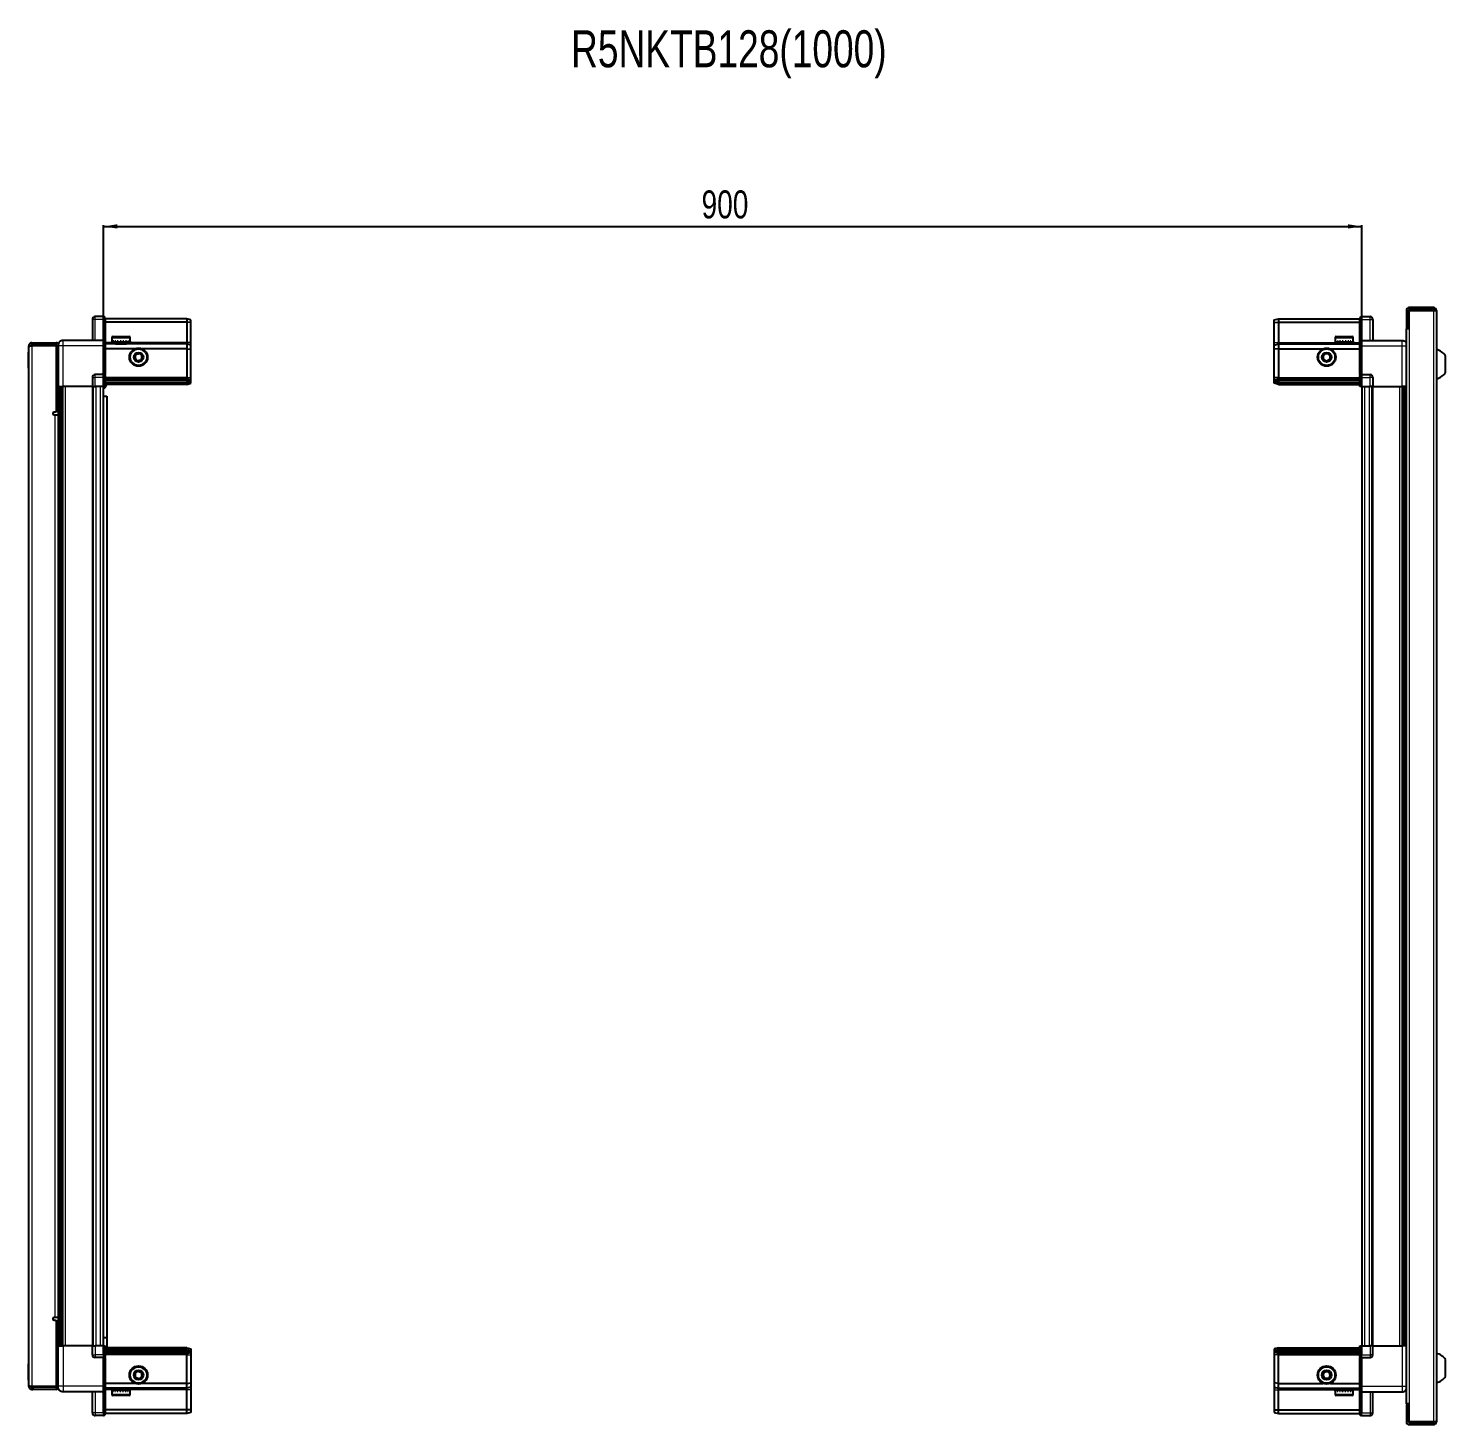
# Model space of a CAD drawing. Header units: millimetres. Extents: x 1319 to 5226, y -438 to 1776.
# Drawn here: x 2843 to 3857, y 777 to 1776 of the extents above; entities that cross this region are included whole.
import ezdxf

# ---------------------------------------------------------------- set-up
doc = ezdxf.new("R2010")
doc.units = ezdxf.units.MM
doc.layers.add('FORMAT', color=7, linetype='Continuous')
doc.styles.add('SLDTEXTSTYLE0', font='TXT', dxfattribs={"width": 0.75})
doc.dimstyles.new('SLDDIMSTYLE0', dxfattribs={"dimtxt": 20, "dimasz": 10, "dimexe": 0, "dimexo": 0.0625, "dimgap": 5, "dimtad": 2, "dimdec": 1, "dimrnd": 1e-09, "dimzin": 12, "dimdsep": 46, "dimtxsty": 'SLDTEXTSTYLE0', "dimsah": 1, "dimcen": 0.09, "dimadec": 0, "dimazin": 3, "dimtfac": 1, "dimtofl": 0, "dimtmove": 0, "dimatfit": 3, "dimfxl": 0, "dimfrac": 2, "dimtolj": 1, "dimtzin": 12, "dimarcsym": 0})

# ---------------------------------------------------------------- blocks, each defined once
blk = doc.blocks.new('_D_5')
at = {"layer": 'FORMAT'}
for p, q in [((2897, 1519.3), (2897, 1634.8)), ((2897, 1633.8), (3797, 1633.8)), ((3797, 1519.3), (3797, 1634.8))]:
    blk.add_line(p, q, dxfattribs=at)
for points in [[(2897, 1633.8), (2907, 1632.3), (2907, 1635.4)], [(3797, 1633.8), (3787, 1635.4), (3787, 1632.3)]]:
    blk.add_solid(points, dxfattribs=at)
at = {"layer": 'FORMAT', "insert": (3324.8, 1659.6), "char_height": 20, "attachment_point": 1, "style": 'SLDTEXTSTYLE0'}
blk.add_mtext('900', dxfattribs=at)

msp = doc.modelspace()

# ---------------------------------------------------------------- linework, layer by layer
at = {"color": 7, "linetype": 'Continuous', "lineweight": 25}
for p, q in [((3828.83, 1573.72), (3828.83, 1561.32)), ((3830.33, 1573.72), (3830.33, 1561.32)), ((3830.83, 1560.82), (3830.83, 1573.72)), ((3830.83, 1573.72), (3848.23, 1573.72)), ((3848.23, 1575.82), (3830.93, 1575.82)), ((3848.23, 1574.32), (3830.93, 1574.32)), ((3848.23, 1574.32), (3848.23, 1575.82)), ((3848.23, 1573.72), (3850.33, 1573.72)), ((3850.33, 1573.72), (3850.33, 778.92)), ((2889.13, 1567.32), (2889.13, 1552.32)), ((2897.13, 1569.32), (2891.13, 1569.32)), ((2897.13, 1569.32), (2897.46, 1569.32)), ((2897.13, 1569.32), (2897.13, 1567.32)), ((2897.13, 1552.52), (2897.13, 1567.32)), ((2897.13, 1552.52), (2897.13, 1567.32)), ((2898.33, 1568.82), (2897.46, 1569.32)), ((2898.33, 1567.32), (2898.33, 1568.82)), ((2956.63, 1567.82), (2898.33, 1567.82)), ((2898.33, 1567.32), (2898.33, 1552.52)), ((2956.63, 1565.32), (2898.33, 1565.32)), ((2956.63, 1567.82), (2956.63, 1565.32)), ((2959.63, 1567.02), (2956.63, 1567.82)), ((2956.63, 1565.32), (2956.63, 1550.82)), ((2959.63, 1565.17), (2956.63, 1565.32)), ((2959.63, 1565.17), (2959.63, 1567.02)), ((2959.63, 1550.82), (2959.63, 1565.17)), ((3734.33, 1567.02), (3737.33, 1567.82)), ((3734.33, 1565.17), (3734.33, 1567.02)), ((3734.33, 1565.17), (3737.33, 1565.32)), ((3734.33, 1550.82), (3734.33, 1565.17)), ((3737.33, 1567.82), (3737.33, 1565.32)), ((3737.33, 1567.82), (3795.63, 1567.82)), ((3737.33, 1565.32), (3737.33, 1550.82)), ((3737.33, 1565.32), (3795.63, 1565.32)), ((3796.49, 1569.32), (3795.63, 1568.82)), ((3796.49, 1569.32), (3795.63, 1568.82)), ((3795.63, 1568.82), (3795.63, 1567.32)), ((3795.63, 1552.52), (3795.63, 1567.32)), ((3796.83, 1569.32), (3796.49, 1569.32)), ((3796.83, 1569.32), (3796.49, 1569.32)), ((3796.83, 1567.32), (3796.83, 1569.32)), ((3796.83, 1569.32), (3796.83, 1569.32)), ((3796.83, 1569.32), (3802.83, 1569.32)), ((3796.83, 1567.32), (3796.83, 1552.52)), ((3804.83, 1567.32), (3804.83, 1552.32)), ((3828.83, 1561.32), (3830.33, 1561.32)), ((2897.13, 1552.32), (2868.13, 1552.32)), ((2897.13, 1552.32), (2897.13, 1552.52)), ((2897.13, 1552.32), (2898.33, 1552.32)), ((2897.13, 1548.32), (2897.13, 1552.32)), ((2898.33, 1552.52), (2898.33, 1552.32)), ((2898.33, 1552.32), (2898.33, 1548.32)), ((2903.13, 1554.22), (2903.13, 1551.82)), ((2903.13, 1551.82), (2903.13, 1551.32)), ((2903.13, 1551.32), (2903.26, 1551.32)), ((2903.45, 1551.82), (2903.26, 1551.82)), ((2903.26, 1551.82), (2903.26, 1551.32)), ((2903.26, 1551.32), (2903.45, 1551.32)), ((2903.45, 1551.82), (2903.45, 1551.32)), ((2903.45, 1551.32), (2903.98, 1551.32)), ((2903.93, 1555.02), (2911.09, 1555.02)), ((2904.38, 1551.82), (2903.98, 1551.82)), ((2903.98, 1551.82), (2903.98, 1551.32)), ((2903.98, 1551.32), (2904.38, 1551.32)), ((2904.38, 1551.82), (2904.38, 1551.32)), ((2904.38, 1551.32), (2905.25, 1551.32)), ((2905.23, 1551.32), (2905.23, 1551.22)), ((2905.23, 1551.22), (2914.03, 1551.22)), ((2905.82, 1551.82), (2905.25, 1551.82)), ((2905.25, 1551.82), (2905.25, 1551.32)), ((2905.25, 1551.32), (2905.82, 1551.32)), ((2905.63, 1550.82), (2906.32, 1550.34)), ((2905.63, 1550.82), (2910.66, 1550.82)), ((2905.82, 1551.82), (2905.82, 1551.32)), ((2905.82, 1551.32), (2906.95, 1551.32)), ((2907.64, 1551.82), (2906.95, 1551.82)), ((2906.95, 1551.82), (2906.95, 1551.32)), ((2906.95, 1551.32), (2907.64, 1551.32)), ((2907.64, 1551.82), (2907.64, 1551.32)), ((2907.64, 1551.32), (2908.91, 1551.32)), ((2909.65, 1551.82), (2908.91, 1551.82)), ((2908.91, 1551.82), (2908.91, 1551.32)), ((2908.91, 1551.32), (2909.14, 1551.32)), ((2909.14, 1551.82), (2909.14, 1551.32)), ((2909.64, 1551.82), (2909.64, 1551.32)), ((2909.64, 1551.32), (2909.65, 1551.32)), ((2909.65, 1551.82), (2909.65, 1551.32)), ((2909.65, 1551.32), (2910.94, 1551.32)), ((2910.66, 1550.82), (2913.63, 1550.82)), ((2911.65, 1551.82), (2910.94, 1551.82)), ((2910.94, 1551.82), (2910.94, 1551.32)), ((2911, 1551.82), (2911, 1551.32)), ((2911, 1551.32), (2911.65, 1551.32)), ((2911.09, 1555.02), (2915.33, 1555.02)), ((2911.65, 1551.82), (2911.65, 1551.32)), ((2911.65, 1551.32), (2912.84, 1551.32)), ((2913.46, 1551.82), (2912.84, 1551.82)), ((2912.84, 1551.82), (2912.84, 1551.32)), ((2912.84, 1551.32), (2913.46, 1551.32)), ((2912.94, 1550.34), (2913.63, 1550.82)), ((2913.46, 1551.82), (2913.46, 1551.32)), ((2913.46, 1551.32), (2914.43, 1551.32)), ((2914.03, 1551.22), (2914.03, 1551.32)), ((2914.9, 1551.82), (2914.43, 1551.82)), ((2914.43, 1551.82), (2914.43, 1551.32)), ((2914.43, 1551.32), (2914.9, 1551.32)), ((2914.9, 1551.82), (2914.9, 1551.32)), ((2914.9, 1551.32), (2915.55, 1551.32)), ((2915.82, 1551.82), (2915.55, 1551.82)), ((2915.55, 1551.82), (2915.55, 1551.32)), ((2915.55, 1551.32), (2915.82, 1551.32)), ((2915.82, 1551.82), (2915.82, 1551.32)), ((2915.82, 1551.32), (2916.09, 1551.32)), ((2916.13, 1551.82), (2916.09, 1551.82)), ((2916.09, 1551.82), (2916.09, 1551.32)), ((2916.09, 1551.32), (2916.13, 1551.32)), ((2916.13, 1551.82), (2916.13, 1554.22)), ((2916.13, 1551.82), (2916.13, 1551.32)), ((2956.63, 1550.82), (2956.63, 1549.82)), ((2959.63, 1549.02), (2959.63, 1550.82)), ((3734.33, 1549.02), (3734.33, 1550.82)), ((3737.33, 1550.82), (3737.33, 1549.82)), ((3777.83, 1554.22), (3777.83, 1551.32)), ((3777.83, 1551.32), (3777.86, 1551.32)), ((3777.98, 1551.82), (3777.86, 1551.82)), ((3777.86, 1551.82), (3777.86, 1551.32)), ((3777.86, 1551.32), (3777.98, 1551.32)), ((3777.98, 1551.82), (3777.98, 1551.32)), ((3777.98, 1551.32), (3778.39, 1551.32)), ((3778.73, 1551.82), (3778.39, 1551.82)), ((3778.39, 1551.82), (3778.39, 1551.32)), ((3778.39, 1551.32), (3778.73, 1551.32)), ((3778.63, 1555.02), (3790.03, 1555.02)), ((3778.73, 1551.82), (3778.73, 1551.32)), ((3778.73, 1551.32), (3779.51, 1551.32)), ((3780.03, 1551.82), (3779.51, 1551.82)), ((3779.51, 1551.82), (3779.51, 1551.32)), ((3779.51, 1551.32), (3780.03, 1551.32)), ((3779.93, 1551.32), (3779.93, 1551.22)), ((3779.93, 1551.22), (3788.73, 1551.22)), ((3780.03, 1551.82), (3780.03, 1551.32)), ((3780.03, 1551.32), (3781.09, 1551.32)), ((3780.33, 1550.82), (3781.02, 1550.34)), ((3780.33, 1550.82), (3788.33, 1550.82)), ((3781.75, 1551.82), (3781.09, 1551.82)), ((3781.09, 1551.82), (3781.09, 1551.32)), ((3781.09, 1551.32), (3781.75, 1551.32)), ((3781.75, 1551.82), (3781.75, 1551.32)), ((3781.75, 1551.32), (3782.99, 1551.32)), ((3783.72, 1551.82), (3782.99, 1551.82)), ((3782.99, 1551.82), (3782.99, 1551.32)), ((3782.99, 1551.32), (3783.42, 1551.32)), ((3783.42, 1551.82), (3783.42, 1551.32)), ((3783.72, 1551.82), (3783.72, 1551.32)), ((3783.72, 1551.32), (3785.02, 1551.32)), ((3785.75, 1551.82), (3785.02, 1551.82)), ((3785.02, 1551.82), (3785.02, 1551.32)), ((3785.29, 1551.82), (3785.29, 1551.32)), ((3785.29, 1551.32), (3785.75, 1551.32)), ((3785.75, 1551.82), (3785.75, 1551.32)), ((3785.75, 1551.32), (3786.98, 1551.32)), ((3787.64, 1551.82), (3786.98, 1551.82)), ((3786.98, 1551.82), (3786.98, 1551.32)), ((3786.98, 1551.32), (3787.64, 1551.32)), ((3787.64, 1551.82), (3787.64, 1551.32)), ((3787.64, 1551.32), (3788.69, 1551.32)), ((3787.64, 1550.34), (3788.33, 1550.82)), ((3789.21, 1551.82), (3788.69, 1551.82)), ((3788.69, 1551.82), (3788.69, 1551.32)), ((3788.69, 1551.32), (3789.21, 1551.32)), ((3788.73, 1551.22), (3788.73, 1551.32)), ((3789.21, 1551.82), (3789.21, 1551.32)), ((3789.21, 1551.32), (3789.96, 1551.32)), ((3790.29, 1551.82), (3789.96, 1551.82)), ((3789.96, 1551.82), (3789.96, 1551.32)), ((3789.96, 1551.32), (3790.29, 1551.32)), ((3790.29, 1551.82), (3790.29, 1551.32)), ((3790.29, 1551.32), (3790.69, 1551.32)), ((3790.8, 1551.82), (3790.69, 1551.82)), ((3790.69, 1551.82), (3790.69, 1551.32)), ((3790.69, 1551.32), (3790.8, 1551.32)), ((3790.8, 1551.82), (3790.8, 1551.32)), ((3790.8, 1551.32), (3790.83, 1551.32)), ((3790.83, 1551.32), (3790.83, 1554.22)), ((3795.63, 1552.32), (3795.63, 1552.52)), ((3796.83, 1552.32), (3795.63, 1552.32)), ((3795.63, 1548.32), (3795.63, 1552.32)), ((3796.83, 1552.52), (3796.83, 1552.32)), ((3796.83, 1552.32), (3796.83, 1548.32)), ((3796.83, 1552.32), (3825.83, 1552.32)), ((3828.73, 1560.82), (3828.73, 791.82)), ((3828.73, 1560.82), (3830.83, 1560.82)), ((2843.63, 1543.96), (2843.33, 1543.96)), ((2843.33, 1532.39), (2843.33, 1543.96)), ((2845.13, 1548.47), (2843.63, 1548.47)), ((2843.63, 1547.97), (2843.63, 1548.47)), ((2843.63, 804.67), (2843.63, 1547.97)), ((2845.73, 1549.07), (2845.73, 1550.57)), ((2845.73, 1550.57), (2846.63, 1550.57)), ((2845.73, 1549.07), (2846.63, 1549.07)), ((2845.73, 1548.57), (2863.13, 1548.57)), ((2846.63, 1550.57), (2863.13, 1550.57)), ((2846.63, 1549.07), (2846.63, 1550.57)), ((2846.63, 1549.07), (2863.13, 1549.07)), ((2863.13, 1549.07), (2863.13, 1550.57)), ((2864.63, 1548.57), (2863.13, 1548.57)), ((2863.13, 1548.57), (2863.13, 1501.07)), ((2864.63, 1548.32), (2864.63, 1519.32)), ((2897.13, 1528.02), (2897.13, 1548.32)), ((2956.63, 1549.82), (2898.33, 1549.82)), ((2898.33, 1548.32), (2898.33, 1528.02)), ((2919.63, 1546.32), (2898.33, 1546.32)), ((2906.32, 1550.34), (2905.63, 1549.86)), ((2905.63, 1549.86), (2905.63, 1549.82)), ((2905.63, 1549.86), (2910.66, 1549.86)), ((2906.32, 1550.34), (2910.48, 1550.34)), ((2910.48, 1550.34), (2912.94, 1550.34)), ((2910.66, 1549.86), (2913.63, 1549.86)), ((2913.63, 1549.86), (2912.94, 1550.34)), ((2913.63, 1549.82), (2913.63, 1549.86)), ((2956.63, 1546.32), (2924.63, 1546.32)), ((2956.63, 1549.82), (2956.63, 1546.32)), ((2959.63, 1549.02), (2956.63, 1549.82)), ((2956.63, 1546.32), (2956.63, 1525.82)), ((2956.63, 1546.32), (2959.63, 1545.99)), ((2959.63, 1545.99), (2959.63, 1549.02)), ((2959.63, 1525.82), (2959.63, 1545.99)), ((3734.33, 1549.02), (3737.33, 1549.82)), ((3734.33, 1545.99), (3734.33, 1549.02)), ((3737.33, 1546.32), (3734.33, 1545.99)), ((3734.33, 1525.82), (3734.33, 1545.99)), ((3737.33, 1549.82), (3737.33, 1546.32)), ((3737.33, 1549.82), (3795.63, 1549.82)), ((3737.33, 1546.32), (3737.33, 1525.82)), ((3737.33, 1546.32), (3769.33, 1546.32)), ((3774.33, 1546.32), (3795.63, 1546.32)), ((3781.02, 1550.34), (3780.33, 1549.86)), ((3780.33, 1549.86), (3780.33, 1549.82)), ((3780.33, 1549.86), (3788.33, 1549.86)), ((3781.02, 1550.34), (3787.64, 1550.34)), ((3788.33, 1549.86), (3787.64, 1550.34)), ((3788.33, 1549.82), (3788.33, 1549.86)), ((3795.63, 1528.02), (3795.63, 1548.32)), ((3796.83, 1548.32), (3796.83, 1528.02)), ((3856.93, 1529.32), (3856.93, 1541.32)), ((2843.33, 1532.39), (2843.63, 1532.39)), ((2863.13, 1522.07), (2864.63, 1522.07)), ((2889.13, 1525.82), (2889.13, 1519.32)), ((2897.13, 1527.82), (2891.13, 1527.82)), ((2897.13, 1527.82), (2897.13, 1528.02)), ((2897.13, 1527.82), (2897.13, 1525.82)), ((2897.13, 1527.82), (2898.33, 1527.82)), ((2897.13, 1519.32), (2897.13, 1525.82)), ((2897.13, 1519.32), (2897.13, 1525.82)), ((2897.46, 1519.32), (2897.46, 1525.82)), ((2898.33, 1528.02), (2898.33, 1527.82)), ((2898.33, 1527.15), (2898.33, 1527.82)), ((2898.33, 1527.15), (2898.33, 1519.32)), ((2956.63, 1524.82), (2898.33, 1524.82)), ((2956.63, 1523.82), (2898.33, 1523.82)), ((2956.63, 1522.32), (2898.33, 1522.32)), ((2956.63, 1520.82), (2898.33, 1520.82)), ((2956.63, 1525.82), (2956.63, 1524.82)), ((2956.63, 1524.82), (2956.63, 1523.82)), ((2956.63, 1524.82), (2959.63, 1524.02)), ((2956.63, 1523.82), (2956.63, 1522.32)), ((2956.63, 1523.82), (2959.63, 1523.28)), ((2956.63, 1522.32), (2959.63, 1522.78)), ((2956.63, 1522.32), (2956.63, 1520.82)), ((2956.63, 1520.82), (2959.63, 1521.63)), ((2959.63, 1524.02), (2959.63, 1525.82)), ((2959.63, 1523.28), (2959.63, 1524.02)), ((2959.63, 1522.78), (2959.63, 1523.28)), ((2959.63, 1521.63), (2959.63, 1522.78)), ((3734.33, 1524.02), (3734.33, 1525.82)), ((3737.33, 1524.82), (3734.33, 1524.02)), ((3734.33, 1523.28), (3734.33, 1524.02)), ((3737.33, 1523.82), (3734.33, 1523.28)), ((3734.33, 1522.78), (3734.33, 1523.28)), ((3734.33, 1521.63), (3734.33, 1522.78)), ((3737.33, 1522.32), (3734.33, 1522.78)), ((3737.33, 1520.82), (3734.33, 1521.63)), ((3737.33, 1525.82), (3737.33, 1524.82)), ((3737.33, 1524.82), (3737.33, 1523.82)), ((3737.33, 1524.82), (3795.63, 1524.82)), ((3737.33, 1523.82), (3737.33, 1522.32)), ((3737.33, 1523.82), (3795.63, 1523.82)), ((3737.33, 1522.32), (3795.63, 1522.32)), ((3737.33, 1522.32), (3737.33, 1520.82)), ((3737.33, 1520.82), (3795.63, 1520.82)), ((3795.63, 1527.82), (3795.63, 1528.02)), ((3796.83, 1527.82), (3795.63, 1527.82)), ((3795.63, 1527.82), (3795.63, 1527.15)), ((3795.63, 1519.32), (3795.63, 1527.15)), ((3796.49, 1525.82), (3796.49, 1519.32)), ((3796.83, 1528.02), (3796.83, 1527.82)), ((3796.83, 1525.82), (3796.83, 1527.82)), ((3796.83, 1527.82), (3802.83, 1527.82)), ((3796.83, 1525.82), (3796.83, 1527.82)), ((3796.83, 1525.82), (3796.83, 1519.32)), ((3804.83, 1525.82), (3804.83, 1519.32)), ((2864.63, 1519.32), (2863.13, 1519.32)), ((2865.28, 833.32), (2865.28, 1519.32)), ((2867.07, 1519.32), (2867.07, 833.32)), ((2867.1, 1519.32), (2867.1, 833.32)), ((2889.13, 1519.32), (2868.13, 1519.32)), ((2889.13, 1519.32), (2891.13, 1519.32)), ((2889.78, 833.32), (2889.78, 1519.32)), ((2897.13, 1519.32), (2891.13, 1519.32)), ((2896.98, 833.32), (2896.98, 1519.32)), ((2896.98, 1512.32), (2899.48, 1512.32)), ((2897.13, 1519.32), (2897.46, 1519.32)), ((2897.13, 1519.32), (2897.13, 1519.32)), ((2898.33, 1519.32), (2897.46, 1519.32)), ((2897.46, 1519.32), (2897.46, 1519.32)), ((2899.48, 1512.32), (2899.48, 838.82)), ((3796.49, 1519.32), (3795.63, 1519.32)), ((3796.83, 1519.32), (3796.49, 1519.32)), ((3796.83, 1519.32), (3802.83, 1519.32)), ((3796.98, 1519.32), (3796.98, 833.32)), ((3804.83, 1519.32), (3802.83, 1519.32)), ((3804.18, 1519.32), (3804.18, 833.32)), ((3804.83, 1519.32), (3825.83, 1519.32)), ((3826.85, 833.32), (3826.85, 1519.32)), ((3826.88, 833.32), (3826.88, 1519.32)), ((3828.68, 1519.32), (3828.68, 833.32)), ((2863.13, 1501.07), (2861.78, 1501.07)), ((2861.78, 1499.07), (2862.53, 1499.07)), ((2862.53, 1499.07), (2864.63, 1499.07)), ((2864.63, 1499.07), (2864.63, 853.57)), ((2862.53, 853.57), (2861.78, 853.57)), ((2861.78, 851.57), (2863.13, 851.57)), ((2864.63, 853.57), (2862.53, 853.57)), ((2863.13, 851.57), (2863.13, 804.07)), ((2864.63, 833.32), (2863.13, 833.32)), ((2864.63, 804.32), (2864.63, 833.32)), ((2889.13, 833.32), (2868.13, 833.32)), ((2889.13, 826.82), (2889.13, 833.32)), ((2889.13, 833.32), (2891.13, 833.32)), ((2897.13, 833.32), (2891.13, 833.32)), ((2899.48, 838.82), (2896.98, 838.82)), ((2897.13, 826.82), (2897.13, 833.32)), ((2897.13, 833.32), (2897.46, 833.32)), ((2897.46, 826.82), (2897.46, 833.32)), ((2897.46, 833.32), (2898.33, 833.32)), ((2898.33, 833.32), (2898.33, 825.5)), ((2956.63, 831.82), (2898.33, 831.82)), ((2899.48, 838.82), (2899.48, 831.82)), ((2956.63, 830.32), (2956.63, 831.82)), ((2956.63, 831.82), (2959.63, 831.02)), ((3737.33, 831.82), (3734.33, 831.02)), ((3737.33, 830.32), (3737.33, 831.82)), ((3737.33, 831.82), (3795.63, 831.82)), ((3795.63, 825.5), (3795.63, 833.32)), ((3795.63, 833.32), (3796.49, 833.32)), ((3796.49, 833.32), (3796.49, 833.32)), ((3796.49, 833.32), (3796.49, 826.82)), ((3796.83, 833.32), (3796.49, 833.32)), ((3796.83, 833.32), (3796.83, 826.82)), ((3796.83, 833.32), (3796.83, 833.32)), ((3796.83, 833.32), (3796.83, 826.82)), ((3796.83, 833.32), (3802.83, 833.32)), ((3804.83, 833.32), (3802.83, 833.32)), ((3804.83, 826.82), (3804.83, 833.32)), ((3804.83, 833.32), (3825.83, 833.32)), ((2864.63, 830.57), (2863.13, 830.57)), ((2897.13, 824.82), (2891.13, 824.82)), ((2897.13, 826.82), (2897.13, 824.82)), ((2897.13, 826.82), (2897.13, 824.82)), ((2897.13, 824.82), (2898.33, 824.82)), ((2897.13, 824.62), (2897.13, 824.82)), ((2897.13, 804.32), (2897.13, 824.62)), ((2956.63, 830.32), (2898.33, 830.32)), ((2956.63, 828.82), (2898.33, 828.82)), ((2956.63, 827.82), (2898.33, 827.82)), ((2898.33, 824.82), (2898.33, 825.5)), ((2898.33, 824.82), (2898.33, 824.62)), ((2898.33, 824.62), (2898.33, 804.32)), ((2956.63, 828.82), (2956.63, 830.32)), ((2956.63, 830.32), (2959.63, 829.87)), ((2956.63, 828.82), (2959.63, 829.37)), ((2956.63, 827.82), (2956.63, 828.82)), ((2956.63, 827.82), (2959.63, 828.63)), ((2956.63, 826.82), (2956.63, 827.82)), ((2956.63, 806.32), (2956.63, 826.82)), ((2959.63, 831.02), (2959.63, 829.87)), ((2959.63, 829.87), (2959.63, 829.37)), ((2959.63, 829.37), (2959.63, 828.63)), ((2959.63, 828.63), (2959.63, 826.82)), ((2959.63, 826.82), (2959.63, 806.66)), ((3734.33, 831.02), (3734.33, 829.87)), ((3737.33, 830.32), (3734.33, 829.87)), ((3734.33, 829.87), (3734.33, 829.37)), ((3737.33, 828.82), (3734.33, 829.37)), ((3734.33, 829.37), (3734.33, 828.63)), ((3737.33, 827.82), (3734.33, 828.63)), ((3734.33, 828.63), (3734.33, 826.82)), ((3734.33, 826.82), (3734.33, 806.66)), ((3737.33, 830.32), (3795.63, 830.32)), ((3737.33, 828.82), (3737.33, 830.32)), ((3737.33, 828.82), (3795.63, 828.82)), ((3737.33, 827.82), (3737.33, 828.82)), ((3737.33, 827.82), (3795.63, 827.82)), ((3737.33, 826.82), (3737.33, 827.82)), ((3737.33, 806.32), (3737.33, 826.82)), ((3795.63, 825.5), (3795.63, 824.82)), ((3796.83, 824.82), (3795.63, 824.82)), ((3795.63, 824.62), (3795.63, 824.82)), ((3795.63, 804.32), (3795.63, 824.62)), ((3796.83, 824.82), (3796.83, 826.82)), ((3796.83, 824.82), (3796.83, 824.62)), ((3796.83, 824.82), (3802.83, 824.82)), ((3796.83, 824.62), (3796.83, 804.32)), ((3856.93, 811.32), (3856.93, 823.32)), ((2843.63, 820.26), (2843.33, 820.26)), ((2843.33, 810.58), (2843.33, 820.26)), ((2843.33, 808.69), (2843.33, 810.58)), ((2843.33, 808.69), (2843.63, 808.69)), ((2843.63, 804.17), (2843.63, 804.67)), ((2845.13, 804.17), (2843.63, 804.17)), ((2863.13, 804.07), (2845.73, 804.07)), ((2845.73, 803.57), (2845.73, 802.07)), ((2845.73, 803.57), (2846.63, 803.57)), ((2845.73, 802.07), (2846.63, 802.07)), ((2863.13, 803.57), (2846.63, 803.57)), ((2846.63, 803.57), (2846.63, 802.07)), ((2863.13, 802.07), (2846.63, 802.07)), ((2863.13, 804.07), (2864.63, 804.07)), ((2863.13, 803.57), (2863.13, 802.07)), ((2897.13, 800.32), (2897.13, 804.32)), ((2919.63, 806.32), (2898.33, 806.32)), ((2898.33, 804.32), (2898.33, 800.32)), ((2956.63, 802.82), (2898.33, 802.82)), ((2903.13, 801.32), (2903.13, 798.42)), ((2903.22, 801.32), (2903.13, 801.32)), ((2903.22, 800.82), (2903.22, 801.32)), ((2903.39, 801.32), (2903.22, 801.32)), ((2903.22, 800.82), (2903.39, 800.82)), ((2903.39, 800.82), (2903.39, 801.32)), ((2903.88, 801.32), (2903.39, 801.32)), ((2903.88, 800.82), (2903.88, 801.32)), ((2904.26, 801.32), (2903.88, 801.32)), ((2903.88, 800.82), (2904.26, 800.82)), ((2904.26, 800.82), (2904.26, 801.32)), ((2905.1, 801.32), (2904.26, 801.32)), ((2905.1, 800.82), (2905.1, 801.32)), ((2905.66, 801.32), (2905.1, 801.32)), ((2905.1, 800.82), (2905.66, 800.82)), ((2905.23, 801.42), (2905.23, 801.32)), ((2910.62, 801.42), (2905.23, 801.42)), ((2905.63, 802.82), (2905.63, 802.79)), ((2905.63, 802.79), (2906.32, 802.31)), ((2905.73, 802.79), (2905.63, 802.79)), ((2906.32, 802.31), (2905.63, 801.82)), ((2905.73, 801.82), (2905.63, 801.82)), ((2905.66, 800.82), (2905.66, 801.32)), ((2906.76, 801.32), (2905.66, 801.32)), ((2913.63, 802.79), (2905.73, 802.79)), ((2913.63, 801.82), (2905.73, 801.82)), ((2906.4, 802.31), (2906.32, 802.31)), ((2912.94, 802.31), (2906.4, 802.31)), ((2906.76, 800.82), (2906.76, 801.32)), ((2907.44, 801.32), (2906.76, 801.32)), ((2906.76, 800.82), (2907.44, 800.82)), ((2907.44, 800.82), (2907.44, 801.32)), ((2908.71, 801.32), (2907.44, 801.32)), ((2908.71, 800.82), (2908.71, 801.32)), ((2909, 801.32), (2908.71, 801.32)), ((2908.71, 800.82), (2909.44, 800.82)), ((2909, 800.82), (2909, 801.32)), ((2909.44, 800.82), (2909.44, 801.32)), ((2910.74, 801.32), (2909.44, 801.32)), ((2914.03, 801.42), (2910.62, 801.42)), ((2910.74, 800.82), (2910.74, 801.32)), ((2910.74, 800.82), (2911.46, 800.82)), ((2910.87, 800.82), (2910.87, 801.32)), ((2911.46, 801.32), (2910.87, 801.32)), ((2911.46, 800.82), (2911.46, 801.32)), ((2912.66, 801.32), (2911.46, 801.32)), ((2912.66, 800.82), (2912.66, 801.32)), ((2913.3, 801.32), (2912.66, 801.32)), ((2912.66, 800.82), (2913.3, 800.82)), ((2912.94, 802.31), (2913.63, 802.79)), ((2913.63, 801.82), (2912.94, 802.31)), ((2913.3, 800.82), (2913.3, 801.32)), ((2914.29, 801.32), (2913.3, 801.32)), ((2913.63, 802.79), (2913.63, 802.82)), ((2914.03, 801.32), (2914.03, 801.42)), ((2914.29, 800.82), (2914.29, 801.32)), ((2914.77, 801.32), (2914.29, 801.32)), ((2914.29, 800.82), (2914.77, 800.82)), ((2914.77, 800.82), (2914.77, 801.32)), ((2915.46, 801.32), (2914.77, 801.32)), ((2915.46, 800.82), (2915.46, 801.32)), ((2915.75, 801.32), (2915.46, 801.32)), ((2915.46, 800.82), (2915.75, 800.82)), ((2915.75, 800.82), (2915.75, 801.32)), ((2916.06, 801.32), (2915.75, 801.32)), ((2916.06, 800.82), (2916.06, 801.32)), ((2916.12, 801.32), (2916.06, 801.32)), ((2916.06, 800.82), (2916.12, 800.82)), ((2916.12, 800.82), (2916.12, 801.32)), ((2916.13, 801.32), (2916.12, 801.32)), ((2916.13, 798.42), (2916.13, 801.32)), ((2956.63, 806.32), (2924.63, 806.32)), ((2956.63, 806.32), (2959.63, 806.66)), ((2956.63, 802.82), (2956.63, 806.32)), ((2959.63, 803.63), (2956.63, 802.82)), ((2956.63, 801.82), (2956.63, 802.82)), ((2956.63, 787.32), (2956.63, 801.82)), ((2959.63, 806.66), (2959.63, 803.63)), ((2959.63, 803.63), (2959.63, 801.82)), ((2959.63, 801.82), (2959.63, 787.48)), ((3737.33, 806.32), (3734.33, 806.66)), ((3734.33, 806.66), (3734.33, 803.63)), ((3734.33, 803.63), (3737.33, 802.82)), ((3734.33, 803.63), (3734.33, 801.82)), ((3734.33, 801.82), (3734.33, 787.48)), ((3737.33, 806.32), (3769.33, 806.32)), ((3737.33, 802.82), (3737.33, 806.32)), ((3737.33, 802.82), (3795.63, 802.82)), ((3737.33, 801.82), (3737.33, 802.82)), ((3737.33, 787.32), (3737.33, 801.82)), ((3774.33, 806.32), (3795.63, 806.32)), ((3777.83, 801.32), (3777.83, 798.42)), ((3777.85, 801.32), (3777.83, 801.32)), ((3777.85, 800.82), (3777.85, 801.32)), ((3777.94, 801.32), (3777.85, 801.32)), ((3777.85, 800.82), (3777.94, 800.82)), ((3777.94, 800.82), (3777.94, 801.32)), ((3778.32, 801.32), (3777.94, 801.32)), ((3778.32, 800.82), (3778.32, 801.32)), ((3778.63, 801.32), (3778.32, 801.32)), ((3778.32, 800.82), (3778.63, 800.82)), ((3778.63, 800.82), (3778.63, 801.32)), ((3779.37, 801.32), (3778.63, 801.32)), ((3779.37, 800.82), (3779.37, 801.32)), ((3779.88, 801.32), (3779.37, 801.32)), ((3779.37, 800.82), (3779.88, 800.82)), ((3779.88, 800.82), (3779.88, 801.32)), ((3780.92, 801.32), (3779.88, 801.32)), ((3779.93, 801.42), (3779.93, 801.32)), ((3788.73, 801.42), (3779.93, 801.42)), ((3780.33, 802.82), (3780.33, 802.79)), ((3780.33, 802.79), (3781.02, 802.31)), ((3788.33, 802.79), (3780.33, 802.79)), ((3781.02, 802.31), (3780.33, 801.82)), ((3788.33, 801.82), (3780.33, 801.82)), ((3780.92, 800.82), (3780.92, 801.32)), ((3781.57, 801.32), (3780.92, 801.32)), ((3780.92, 800.82), (3781.57, 800.82)), ((3787.64, 802.31), (3781.02, 802.31)), ((3781.57, 800.82), (3781.57, 801.32)), ((3782.79, 801.32), (3781.57, 801.32)), ((3782.79, 800.82), (3782.79, 801.32)), ((3783.29, 801.32), (3782.79, 801.32)), ((3782.79, 800.82), (3783.52, 800.82)), ((3783.29, 800.82), (3783.29, 801.32)), ((3783.52, 800.82), (3783.52, 801.32)), ((3784.82, 801.32), (3783.52, 801.32)), ((3784.82, 800.82), (3784.82, 801.32)), ((3784.82, 800.82), (3785.55, 800.82)), ((3785.16, 800.82), (3785.16, 801.32)), ((3785.55, 801.32), (3785.16, 801.32)), ((3785.55, 800.82), (3785.55, 801.32)), ((3786.8, 801.32), (3785.55, 801.32)), ((3786.8, 800.82), (3786.8, 801.32)), ((3787.46, 801.32), (3786.8, 801.32)), ((3786.8, 800.82), (3787.46, 800.82)), ((3787.46, 800.82), (3787.46, 801.32)), ((3788.54, 801.32), (3787.46, 801.32)), ((3787.64, 802.31), (3788.33, 802.79)), ((3788.33, 801.82), (3787.64, 802.31)), ((3788.33, 802.79), (3788.33, 802.82)), ((3788.54, 800.82), (3788.54, 801.32)), ((3789.07, 801.32), (3788.54, 801.32)), ((3788.54, 800.82), (3789.07, 800.82)), ((3788.73, 801.32), (3788.73, 801.42)), ((3789.07, 800.82), (3789.07, 801.32)), ((3789.86, 801.32), (3789.07, 801.32)), ((3789.86, 800.82), (3789.86, 801.32)), ((3790.21, 801.32), (3789.86, 801.32)), ((3789.86, 800.82), (3790.21, 800.82)), ((3790.21, 800.82), (3790.21, 801.32)), ((3790.64, 801.32), (3790.21, 801.32)), ((3790.64, 800.82), (3790.64, 801.32)), ((3790.78, 801.32), (3790.64, 801.32)), ((3790.64, 800.82), (3790.78, 800.82)), ((3790.78, 800.82), (3790.78, 801.32)), ((3790.83, 801.32), (3790.78, 801.32)), ((3790.83, 798.42), (3790.83, 801.32)), ((3795.63, 800.32), (3795.63, 804.32)), ((3796.83, 804.32), (3796.83, 800.32)), ((2897.13, 800.32), (2868.13, 800.32)), ((2889.13, 785.32), (2889.13, 800.32)), ((2897.13, 800.32), (2898.33, 800.32)), ((2897.13, 800.12), (2897.13, 800.32)), ((2897.13, 785.32), (2897.13, 800.12)), ((2898.33, 800.32), (2898.33, 800.12)), ((2898.33, 800.12), (2898.33, 785.32)), ((2904.08, 797.62), (2903.93, 797.62)), ((2915.33, 797.62), (2904.08, 797.62)), ((3790.03, 797.62), (3778.63, 797.62)), ((3796.83, 800.32), (3795.63, 800.32)), ((3795.63, 800.12), (3795.63, 800.32)), ((3795.63, 785.32), (3795.63, 800.12)), ((3796.83, 800.32), (3796.83, 800.12)), ((3796.83, 800.32), (3825.83, 800.32)), ((3796.83, 800.12), (3796.83, 785.32)), ((3796.83, 800.12), (3796.83, 785.32)), ((3804.83, 785.32), (3804.83, 800.32)), ((3830.83, 791.82), (3828.73, 791.82)), ((3828.83, 791.32), (3830.33, 791.32)), ((3828.83, 791.32), (3828.83, 778.92)), ((3830.33, 791.32), (3830.33, 778.92)), ((3830.83, 778.92), (3830.83, 791.82)), ((2897.13, 783.32), (2891.13, 783.32)), ((2897.13, 785.32), (2897.13, 783.32)), ((2897.13, 783.32), (2897.46, 783.32)), ((2897.13, 783.32), (2897.46, 783.32)), ((2897.13, 783.32), (2897.13, 783.32)), ((2897.46, 783.32), (2898.33, 783.82)), ((2897.46, 783.32), (2898.33, 783.82)), ((2956.63, 787.32), (2898.33, 787.32)), ((2898.33, 783.82), (2898.33, 785.32)), ((2956.63, 784.82), (2898.33, 784.82)), ((2959.63, 787.48), (2956.63, 787.32)), ((2956.63, 784.82), (2956.63, 787.32)), ((2959.63, 785.63), (2956.63, 784.82)), ((2959.63, 787.48), (2959.63, 785.63)), ((3734.33, 787.48), (3737.33, 787.32)), ((3734.33, 787.48), (3734.33, 785.63)), ((3734.33, 785.63), (3737.33, 784.82)), ((3737.33, 787.32), (3795.63, 787.32)), ((3737.33, 784.82), (3737.33, 787.32)), ((3737.33, 784.82), (3795.63, 784.82)), ((3795.63, 785.32), (3795.63, 783.82)), ((3795.63, 783.82), (3796.49, 783.32)), ((3796.83, 783.32), (3796.49, 783.32)), ((3796.83, 783.32), (3796.83, 785.32)), ((3796.83, 783.32), (3802.83, 783.32)), ((3848.23, 778.92), (3830.83, 778.92)), ((3830.93, 778.32), (3848.23, 778.32)), ((3830.93, 776.82), (3848.23, 776.82)), ((3850.33, 778.92), (3848.23, 778.92)), ((3848.23, 778.32), (3848.23, 776.82))]:
    msp.add_line(p, q, dxfattribs=at)
at = {"color": 8, "linetype": 'Continuous', "lineweight": 18}
for p, q in [((3830.33, 1573.72), (3828.83, 1573.72)), ((3830.93, 1574.32), (3830.93, 1575.82)), ((3848.23, 1573.72), (3848.23, 778.92)), ((2891.13, 1567.32), (2889.13, 1567.32)), ((2891.13, 1567.32), (2891.13, 1569.32)), ((2891.13, 1552.32), (2891.13, 1567.32)), ((2897.13, 1567.32), (2891.13, 1567.32)), ((2897.13, 1567.32), (2898.33, 1567.32)), ((3796.83, 1567.32), (3795.63, 1567.32)), ((3796.83, 1567.32), (3802.83, 1567.32)), ((3802.83, 1567.32), (3802.83, 1569.32)), ((3802.83, 1552.32), (3802.83, 1567.32)), ((3802.83, 1567.32), (3804.83, 1567.32)), ((2897.13, 1552.52), (2898.33, 1552.52)), ((2905.63, 1550.82), (2898.33, 1550.82)), ((2903.13, 1554.22), (2911.3, 1554.22)), ((2911.3, 1554.22), (2916.13, 1554.22)), ((2956.63, 1550.82), (2913.63, 1550.82)), ((2959.63, 1550.82), (2956.63, 1550.82)), ((3734.33, 1550.82), (3737.33, 1550.82)), ((3737.33, 1550.82), (3780.33, 1550.82)), ((3777.83, 1554.22), (3790.83, 1554.22)), ((3788.33, 1550.82), (3795.63, 1550.82)), ((3795.63, 1552.52), (3796.83, 1552.52)), ((3830.83, 1560.82), (3830.83, 791.82)), ((2845.73, 1548.57), (2845.73, 804.07)), ((2868.13, 1519.32), (2868.13, 1548.32)), ((2897.13, 1548.32), (2868.13, 1548.32)), ((2897.13, 1548.32), (2898.33, 1548.32)), ((3796.83, 1548.32), (3795.63, 1548.32)), ((3796.83, 1548.32), (3825.83, 1548.32)), ((3825.83, 1519.32), (3825.83, 1548.32)), ((2889.13, 1525.82), (2891.13, 1525.82)), ((2891.13, 1525.82), (2891.13, 1527.82)), ((2891.13, 1519.32), (2891.13, 1525.82)), ((2897.13, 1525.82), (2891.13, 1525.82)), ((2897.13, 1528.02), (2898.33, 1528.02)), ((2897.13, 1525.82), (2897.46, 1525.82)), ((2956.63, 1525.82), (2898.33, 1525.82)), ((2956.63, 1525.82), (2959.63, 1525.82)), ((3737.33, 1525.82), (3734.33, 1525.82)), ((3737.33, 1525.82), (3795.63, 1525.82)), ((3795.63, 1528.02), (3796.83, 1528.02)), ((3796.83, 1525.82), (3796.49, 1525.82)), ((3796.83, 1525.82), (3802.83, 1525.82)), ((3802.83, 1525.82), (3802.83, 1527.82)), ((3802.83, 1519.32), (3802.83, 1525.82)), ((3804.83, 1525.82), (3802.83, 1525.82)), ((2864.63, 1499.07), (2864.63, 1519.32)), ((2865.86, 1519.32), (2865.86, 833.32)), ((2868.31, 833.32), (2868.31, 1519.32)), ((2869.72, 1519.32), (2869.72, 833.32)), ((2889.13, 833.32), (2889.13, 1519.32)), ((2891.78, 833.32), (2891.78, 1519.32)), ((2894.98, 833.32), (2894.98, 1519.32)), ((2897.13, 1519.32), (2897.46, 1519.32)), ((3798.98, 1519.32), (3798.98, 833.32)), ((3802.18, 1519.32), (3802.18, 833.32)), ((3804.83, 1519.32), (3804.83, 833.32)), ((3824.23, 833.32), (3824.23, 1519.32)), ((3825.64, 1519.32), (3825.64, 833.32)), ((3828.09, 833.32), (3828.09, 1519.32)), ((2862.53, 853.57), (2862.53, 1499.07)), ((2864.63, 833.32), (2864.63, 853.57)), ((2868.13, 833.32), (2868.13, 804.32)), ((2891.13, 833.32), (2891.13, 826.82)), ((3796.83, 833.32), (3796.49, 833.32)), ((3802.83, 833.32), (3802.83, 826.82)), ((3825.83, 833.32), (3825.83, 804.32)), ((2889.13, 826.82), (2891.13, 826.82)), ((2891.13, 826.82), (2891.13, 824.82)), ((2897.13, 826.82), (2891.13, 826.82)), ((2897.13, 826.82), (2897.46, 826.82)), ((2898.33, 824.62), (2897.13, 824.62)), ((2956.63, 826.82), (2898.33, 826.82)), ((2956.63, 826.82), (2959.63, 826.82)), ((3737.33, 826.82), (3734.33, 826.82)), ((3737.33, 826.82), (3795.63, 826.82)), ((3796.83, 824.62), (3795.63, 824.62)), ((3796.83, 826.82), (3796.49, 826.82)), ((3796.83, 826.82), (3802.83, 826.82)), ((3804.83, 826.82), (3802.83, 826.82)), ((3802.83, 826.82), (3802.83, 824.82)), ((2897.13, 804.32), (2868.13, 804.32)), ((2897.13, 804.32), (2898.33, 804.32)), ((2905.63, 801.82), (2898.33, 801.82)), ((2956.63, 801.82), (2913.63, 801.82)), ((2959.63, 801.82), (2956.63, 801.82)), ((3734.33, 801.82), (3737.33, 801.82)), ((3737.33, 801.82), (3780.33, 801.82)), ((3788.33, 801.82), (3795.63, 801.82)), ((3796.83, 804.32), (3795.63, 804.32)), ((3796.83, 804.32), (3825.83, 804.32)), ((2891.13, 800.32), (2891.13, 785.32)), ((2898.33, 800.12), (2897.13, 800.12)), ((2903.3, 798.42), (2903.13, 798.42)), ((2916.13, 798.42), (2903.3, 798.42)), ((3790.83, 798.42), (3777.83, 798.42)), ((3796.83, 800.12), (3795.63, 800.12)), ((3802.83, 800.32), (3802.83, 785.32)), ((2891.13, 785.32), (2889.13, 785.32)), ((2891.13, 785.32), (2891.13, 783.32)), ((2897.13, 785.32), (2891.13, 785.32)), ((2897.13, 785.32), (2898.33, 785.32)), ((3796.83, 785.32), (3795.63, 785.32)), ((3796.83, 785.32), (3802.83, 785.32)), ((3802.83, 785.32), (3804.83, 785.32)), ((3802.83, 785.32), (3802.83, 783.32)), ((3830.33, 778.92), (3828.83, 778.92)), ((3830.93, 778.32), (3830.93, 776.82))]:
    msp.add_line(p, q, dxfattribs=at)
at = {"color": 7, "linetype": 'Continuous', "lineweight": 25}
for centre, radius in [((2922.13, 1540.32), 6.5), ((2922.13, 1540.32), 3.46), ((3771.83, 1540.32), 6.5), ((3771.83, 1540.32), 3.46), ((2922.13, 812.32), 6.5), ((2922.13, 812.32), 3.46), ((3771.83, 812.32), 6.5), ((3771.83, 812.32), 3.46)]:
    msp.add_circle(centre, radius, dxfattribs=at)
at = {"color": 8, "linetype": 'Continuous', "lineweight": 18}
for centre in [(2922.13, 1540.32), (3771.83, 1540.32), (2922.13, 812.32), (3771.83, 812.32)]:
    msp.add_circle(centre, 5.7, dxfattribs=at)
at = {"color": 7, "linetype": 'Continuous', "lineweight": 25}
for centre, radius, start, end in [((3830.93, 1573.72), 2.1, 90, 180), ((3830.93, 1573.72), 0.6, 90, 180), ((3848.23, 1573.72), 2.1, 0, 90), ((3848.23, 1573.72), 0.6, 0, 90), ((2891.13, 1567.32), 2, 90, 180), ((3802.83, 1567.32), 2, 0, 90), ((2903.93, 1554.22), 0.8, 90, 180), ((2905.23, 1550.82), 0.4, 0, 90), ((2914.03, 1550.82), 0.4, 90, 180), ((2915.33, 1554.22), 0.8, 0, 90), ((3778.63, 1554.22), 0.8, 90, 180), ((3779.93, 1550.82), 0.4, 0, 90), ((3788.73, 1550.82), 0.4, 90, 180), ((3790.03, 1554.22), 0.8, 0, 90), ((2845.63, 1548.07), 0.5, 90, 117.7907), ((2863.03, 1548.47), 0.6, 9.59407, 90), ((2863.03, 1548.47), 2.1, 32.2369, 87.2706), ((2922.13, 1540.32), 2.5, 161.00659, 221.00659), ((2922.13, 1540.32), 2.5, 101.00659, 161.00659), ((2922.13, 1540.32), 2.5, 41.00659, 101.00659), ((2922.13, 1540.32), 2.5, 341.00659, 41.00659), ((3771.83, 1540.32), 2.5, 120.74103, 180.74103), ((3771.83, 1540.32), 2.5, 60.74103, 120.74103), ((3771.83, 1540.32), 2.5, 0.74103, 60.74103), ((3847.3, 1534.3), 11.91, 36.1266, 75.29965), ((2922.13, 1540.32), 2.5, 221.00659, 281.00659), ((2922.13, 1540.32), 2.5, 281.00659, 341.00659), ((3771.83, 1540.32), 2.5, 180.74103, 240.74103), ((3771.83, 1540.32), 2.5, 240.74103, 300.74103), ((3771.83, 1540.32), 2.5, 300.74103, 0.74103), ((2891.13, 1525.82), 2, 90, 180), ((2894.48, 1521.97), 5, 300, 346.70293), ((3802.83, 1525.82), 2, 0, 90), ((3847.3, 1536.35), 11.91, 284.70035, 323.8734), ((2861.78, 1500.07), 1, 90, 270), ((2861.78, 852.57), 1, 90, 270), ((2891.13, 826.82), 2, 180, 270), ((3802.83, 826.82), 2, 270, 0), ((3847.3, 816.3), 11.91, 36.1266, 75.29965), ((2922.13, 812.32), 2.5, 127.98423, 187.98423), ((2922.13, 812.32), 2.5, 187.98423, 247.98423), ((2922.13, 812.32), 2.5, 67.98423, 127.98423), ((2922.13, 812.32), 2.5, 7.98423, 67.98423), ((2922.13, 812.32), 2.5, 307.98423, 7.98423), ((3771.83, 812.32), 2.5, 155.91157, 215.91157), ((3771.83, 812.32), 2.5, 95.91157, 155.91157), ((3771.83, 812.32), 2.5, 35.91157, 95.91157), ((3771.83, 812.32), 2.5, 275.91157, 335.91157), ((3771.83, 812.32), 2.5, 335.91157, 35.91157), ((3847.3, 818.35), 11.91, 284.70035, 323.8734), ((2845.63, 804.57), 0.5, 243.58436, 270), ((2863.03, 804.17), 0.6, 270, 350.40593), ((2863.03, 804.17), 2.1, 272.7294, 327.8305), ((2905.23, 801.82), 0.4, 270, 360), ((2914.03, 801.82), 0.4, 180, 270), ((2922.13, 812.32), 2.5, 247.98423, 307.98423), ((3771.83, 812.32), 2.5, 215.91157, 275.91157), ((3779.93, 801.82), 0.4, 270, 0), ((3788.73, 801.82), 0.4, 180, 270), ((2903.93, 798.42), 0.8, 180, 270), ((2915.33, 798.42), 0.8, 270, 360), ((3778.63, 798.42), 0.8, 180, 270), ((3790.03, 798.42), 0.8, 270, 0), ((2891.13, 785.32), 2, 180, 270), ((3802.83, 785.32), 2, 270, 0), ((3830.93, 778.92), 2.1, 180, 270), ((3830.93, 778.92), 0.6, 180, 270), ((3848.23, 778.92), 2.1, 270, 0), ((3848.23, 778.92), 0.6, 270, 0)]:
    msp.add_arc(centre, radius, start, end, dxfattribs=at)
for centre, start_param, end_param in [((2900.92, 1525.82), 2.4188584, 3.1415927), ((3793.03, 1525.82), 0, 0.7227342), ((2900.92, 826.82), 3.1415927, 3.8643269), ((3793.03, 826.82), 5.5604511, 6.2831853)]:
    msp.add_ellipse(centre, major_axis=(3.46, 0), ratio=0.5773503, start_param=start_param, end_param=end_param, dxfattribs=at)
for points, knots in [([(2868.13, 1552.32), (2867.69, 1552.28), (2867.01, 1552.2), (2866.19, 1551.77), (2865.63, 1551.32), (2865.18, 1550.76), (2864.75, 1549.94), (2864.67, 1549.26), (2864.63, 1548.82)], [0, 0, 0, 0, 0.2394568, 0.3683607, 0.5, 0.6316393, 0.7605432, 1, 1, 1, 1]), ([(3825.83, 1552.32), (3826.27, 1552.28), (3826.95, 1552.21), (3827.76, 1551.77), (3828.31, 1551.33), (3828.59, 1550.96), (3828.73, 1550.77)], [0, 0, 0, 0, 0.3842982, 0.5911726, 0.8024372, 1, 1, 1, 1]), ([(2845.73, 1550.57), (2845.47, 1550.55), (2844.98, 1550.49), (2844.34, 1550.1), (2843.87, 1549.54), (2843.65, 1548.96), (2843.63, 1548.6), (2843.63, 1548.47)], [0, 0, 0, 0, 0.2302553, 0.4485219, 0.6667858, 0.8850496, 1, 1, 1, 1]), ([(2843.63, 1547.97), (2843.65, 1548.02), (2843.71, 1548.11), (2844.1, 1548.24), (2844.66, 1548.37), (2845.24, 1548.48), (2845.6, 1548.55), (2845.73, 1548.57)], [0, 0, 0, 0, 0.2302553, 0.4485219, 0.6667858, 0.8850496, 1, 1, 1, 1]), ([(2864.63, 1548.82), (2864.63, 1548.82), (2864.63, 1548.8), (2864.63, 1548.69), (2864.63, 1548.52), (2864.63, 1548.39), (2864.63, 1548.32)], [0, 0, 0, 0, 0.2493943, 0.5003335, 0.7501667, 1, 1, 1, 1]), ([(2919.29, 1539.77), (2919.46, 1540.26), (2919.78, 1541.17), (2920.09, 1542.08), (2920.23, 1542.5)], [0, 0, 0, 0, 0.5346859, 1, 1, 1, 1]), ([(2920.23, 1542.5), (2920.74, 1542.6), (2921.69, 1542.78), (2922.63, 1542.97), (2923.07, 1543.05)], [0, 0, 0, 0, 0.5346859, 1, 1, 1, 1]), ([(2923.07, 1543.05), (2923.15, 1542.96), (2923.54, 1542.51), (2924.19, 1541.76), (2924.73, 1541.13), (2924.96, 1540.87)], [0, 0, 0, 0, 0.1331247, 0.6370994, 1, 1, 1, 1]), ([(2924.96, 1540.87), (2924.79, 1540.39), (2924.48, 1539.47), (2924.17, 1538.57), (2924.02, 1538.14)], [0, 0, 0, 0, 0.5346859, 1, 1, 1, 1]), ([(3769.31, 1541.73), (3769.75, 1542), (3770.58, 1542.49), (3771.41, 1542.98), (3771.79, 1543.21)], [0, 0, 0, 0, 0.5346859, 1, 1, 1, 1]), ([(3769.35, 1538.85), (3769.34, 1538.97), (3769.34, 1539.57), (3769.32, 1540.57), (3769.31, 1541.39), (3769.31, 1541.73)], [0, 0, 0, 0, 0.1331247, 0.6370994, 1, 1, 1, 1]), ([(3771.79, 1543.21), (3772.24, 1542.96), (3773.08, 1542.49), (3773.92, 1542.02), (3774.31, 1541.8)], [0, 0, 0, 0, 0.5346859, 1, 1, 1, 1]), ([(3774.31, 1541.8), (3774.31, 1541.45), (3774.32, 1540.63), (3774.34, 1539.64), (3774.34, 1539.04), (3774.35, 1538.91)], [0, 0, 0, 0, 0.3629006, 0.8668753, 1, 1, 1, 1]), ([(2921.19, 1537.59), (2920.96, 1537.85), (2920.42, 1538.48), (2919.77, 1539.23), (2919.38, 1539.68), (2919.29, 1539.77)], [0, 0, 0, 0, 0.3629006, 0.8668753, 1, 1, 1, 1]), ([(2924.02, 1538.14), (2923.51, 1538.05), (2922.57, 1537.86), (2921.63, 1537.68), (2921.19, 1537.59)], [0, 0, 0, 0, 0.5346859, 1, 1, 1, 1]), ([(3771.86, 1537.44), (3771.41, 1537.69), (3770.57, 1538.16), (3769.74, 1538.63), (3769.35, 1538.85)], [0, 0, 0, 0, 0.5346859, 1, 1, 1, 1]), ([(3774.35, 1538.91), (3773.9, 1538.65), (3773.07, 1538.16), (3772.25, 1537.67), (3771.86, 1537.44)], [0, 0, 0, 0, 0.5346859, 1, 1, 1, 1]), ([(2864.63, 1519.32), (2864.67, 1519.32), (2864.74, 1519.32), (2865.35, 1519.32), (2866.23, 1519.32), (2867.22, 1519.32), (2867.87, 1519.32), (2868.13, 1519.32)], [0, 0, 0, 0, 0.2146939, 0.4293877, 0.6440816, 0.8587754, 1, 1, 1, 1]), ([(3828.68, 1519.32), (3828.64, 1519.32), (3828.42, 1519.32), (3827.7, 1519.32), (3826.74, 1519.32), (3826.09, 1519.32), (3825.83, 1519.32)], [0, 0, 0, 0, 0.0717073, 0.4209791, 0.7702508, 1, 1, 1, 1]), ([(2864.63, 833.32), (2864.67, 833.32), (2864.74, 833.32), (2865.35, 833.32), (2866.23, 833.32), (2867.22, 833.32), (2867.87, 833.32), (2868.13, 833.32)], [0, 0, 0, 0, 0.21469386, 0.42938772, 0.64408158, 0.85877544, 1, 1, 1, 1]), ([(3828.68, 833.32), (3828.64, 833.32), (3828.42, 833.32), (3827.7, 833.32), (3826.74, 833.32), (3826.09, 833.32), (3825.83, 833.32)], [0, 0, 0, 0, 0.0717073, 0.4209791, 0.7702508, 1, 1, 1, 1]), ([(2919.45, 813.41), (2919.86, 813.72), (2920.62, 814.32), (2921.37, 814.91), (2921.73, 815.18)], [0, 0, 0, 0, 0.53468586, 1, 1, 1, 1]), ([(2919.85, 810.55), (2919.83, 810.67), (2919.75, 811.26), (2919.61, 812.25), (2919.5, 813.06), (2919.45, 813.41)], [0, 0, 0, 0, 0.1331247, 0.6370994, 1, 1, 1, 1]), ([(2921.73, 815.18), (2922.2, 814.99), (2923.1, 814.63), (2923.99, 814.27), (2924.4, 814.1)], [0, 0, 0, 0, 0.5346859, 1, 1, 1, 1]), ([(2924.8, 811.24), (2924.4, 810.92), (2923.64, 810.33), (2922.88, 809.74), (2922.53, 809.46)], [0, 0, 0, 0, 0.53468586, 1, 1, 1, 1]), ([(2924.4, 814.1), (2924.45, 813.76), (2924.56, 812.94), (2924.7, 811.96), (2924.79, 811.37), (2924.8, 811.24)], [0, 0, 0, 0, 0.36290056, 0.86687533, 1, 1, 1, 1]), ([(3768.96, 812.03), (3769.17, 812.5), (3769.56, 813.38), (3769.95, 814.25), (3770.13, 814.66)], [0, 0, 0, 0, 0.53468586, 1, 1, 1, 1]), ([(3770.65, 809.69), (3770.35, 810.11), (3769.78, 810.89), (3769.22, 811.66), (3768.96, 812.03)], [0, 0, 0, 0, 0.5346859, 1, 1, 1, 1]), ([(3770.13, 814.66), (3770.48, 814.7), (3771.3, 814.78), (3772.29, 814.88), (3772.88, 814.95), (3773.01, 814.96)], [0, 0, 0, 0, 0.3629006, 0.8668753, 1, 1, 1, 1]), ([(3773.01, 814.96), (3773.31, 814.54), (3773.87, 813.76), (3774.44, 812.98), (3774.7, 812.62)], [0, 0, 0, 0, 0.53468586, 1, 1, 1, 1]), ([(3774.7, 812.62), (3774.49, 812.15), (3774.09, 811.27), (3773.7, 810.39), (3773.52, 809.99)], [0, 0, 0, 0, 0.53468586, 1, 1, 1, 1]), ([(2845.73, 804.07), (2845.47, 804.12), (2844.98, 804.21), (2844.34, 804.34), (2843.87, 804.47), (2843.65, 804.58), (2843.63, 804.65), (2843.63, 804.67)], [0, 0, 0, 0, 0.2302553, 0.4485219, 0.6667858, 0.8850496, 1, 1, 1, 1]), ([(2843.63, 804.17), (2843.65, 803.92), (2843.71, 803.43), (2844.1, 802.79), (2844.66, 802.32), (2845.24, 802.1), (2845.6, 802.08), (2845.73, 802.07)], [0, 0, 0, 0, 0.23025534, 0.4485219, 0.6667858, 0.88504963, 1, 1, 1, 1]), ([(2864.63, 803.82), (2864.63, 803.83), (2864.63, 803.84), (2864.63, 803.96), (2864.63, 804.13), (2864.63, 804.26), (2864.63, 804.32)], [0, 0, 0, 0, 0.2493943, 0.5003335, 0.7501667, 1, 1, 1, 1]), ([(2868.13, 800.32), (2867.69, 800.37), (2867.01, 800.44), (2866.19, 800.88), (2865.63, 801.33), (2865.18, 801.89), (2864.75, 802.71), (2864.67, 803.38), (2864.63, 803.82)], [0, 0, 0, 0, 0.2394568, 0.3683607, 0.5, 0.6316393, 0.7605432, 1, 1, 1, 1]), ([(2922.53, 809.46), (2922.05, 809.66), (2921.16, 810.02), (2920.27, 810.38), (2919.85, 810.55)], [0, 0, 0, 0, 0.53468586, 1, 1, 1, 1]), ([(3773.52, 809.99), (3773.4, 809.97), (3772.8, 809.91), (3771.81, 809.81), (3770.99, 809.72), (3770.65, 809.69)], [0, 0, 0, 0, 0.1331247, 0.6370994, 1, 1, 1, 1]), ([(3825.83, 800.32), (3826.27, 800.37), (3826.95, 800.44), (3827.76, 800.88), (3828.31, 801.32), (3828.59, 801.69), (3828.73, 801.87)], [0, 0, 0, 0, 0.3842982, 0.5911726, 0.8024372, 1, 1, 1, 1])]:
    msp.add_open_spline(points, degree=3, knots=knots, dxfattribs=at)
at = {"color": 8, "linetype": 'Continuous', "lineweight": 18}
for points in [[(2868.13, 1548.32), (2868.13, 1548.85), (2868.13, 1549.9), (2868.13, 1551.22), (2868.13, 1552.14), (2868.13, 1552.26), (2868.13, 1552.32)], [(3825.83, 1548.32), (3825.83, 1548.85), (3825.83, 1549.9), (3825.83, 1551.22), (3825.83, 1552.14), (3825.83, 1552.26), (3825.83, 1552.32)], [(2868.13, 804.32), (2868.13, 803.8), (2868.13, 802.75), (2868.13, 801.43), (2868.13, 800.5), (2868.13, 800.38), (2868.13, 800.32)], [(3825.83, 804.32), (3825.83, 803.8), (3825.83, 802.75), (3825.83, 801.43), (3825.83, 800.5), (3825.83, 800.38), (3825.83, 800.32)]]:
    msp.add_open_spline(points, degree=3, dxfattribs=at)
at = {"color": 7, "linetype": 'Continuous', "lineweight": 25}
for points in [[(2845.73, 1549.07), (2845.65, 1549.06), (2845.49, 1549.05), (2845.29, 1548.91), (2845.15, 1548.71), (2845.14, 1548.55), (2845.13, 1548.47)], [(2845.13, 804.17), (2845.14, 804.09), (2845.15, 803.94), (2845.29, 803.74), (2845.49, 803.6), (2845.65, 803.58), (2845.73, 803.57)]]:
    msp.add_open_spline(points, degree=3, dxfattribs=at)
at = {"color": 8, "linetype": 'Continuous', "lineweight": 18}
for points, knots in [([(2868.13, 1548.32), (2867.69, 1548.32), (2867.01, 1548.32), (2866.19, 1548.32), (2865.63, 1548.32), (2865.18, 1548.32), (2864.75, 1548.32), (2864.67, 1548.32), (2864.63, 1548.32)], [0, 0, 0, 0, 0.2394568, 0.3683607, 0.5, 0.6316393, 0.7605432, 1, 1, 1, 1]), ([(3825.83, 1548.32), (3826.27, 1548.32), (3826.95, 1548.32), (3827.76, 1548.32), (3828.31, 1548.32), (3828.59, 1548.32), (3828.73, 1548.32)], [0, 0, 0, 0, 0.3842982, 0.5911726, 0.8024372, 1, 1, 1, 1]), ([(2868.13, 804.32), (2867.69, 804.32), (2867.01, 804.32), (2866.19, 804.32), (2865.63, 804.32), (2865.18, 804.32), (2864.75, 804.32), (2864.67, 804.32), (2864.63, 804.32)], [0, 0, 0, 0, 0.2394568, 0.3683607, 0.5, 0.6316393, 0.7605432, 1, 1, 1, 1]), ([(3825.83, 804.32), (3826.27, 804.32), (3826.95, 804.32), (3827.76, 804.32), (3828.31, 804.32), (3828.59, 804.32), (3828.73, 804.32)], [0, 0, 0, 0, 0.3842982, 0.5911726, 0.8024372, 1, 1, 1, 1])]:
    msp.add_open_spline(points, degree=3, knots=knots, dxfattribs=at)

# ---------------------------------------------------------------- texts
at = {"layer": 'FORMAT', "insert": (3231.46, 1774.11), "char_height": 26.4583, "attachment_point": 1, "style": 'SLDTEXTSTYLE0'}
msp.add_mtext('R5NKTB128(1000)', dxfattribs=at)

# ---------------------------------------------------------------- dimensions: what is measured, and where the dimension line sits
at = {"layer": 'FORMAT'}
dim = msp.add_linear_dim(base=(3796.98, 1633.82), p1=(2896.98, 1519.32), p2=(3796.98, 1519.32), angle=0, dimstyle='SLDDIMSTYLE0', dxfattribs=at)
dim.commit()
dim.dimension.update_dxf_attribs({"geometry": '_D_5', "text_midpoint": (3346.98, 1633.82), "dimtype": 160})

doc.saveas('drawing.dxf')
